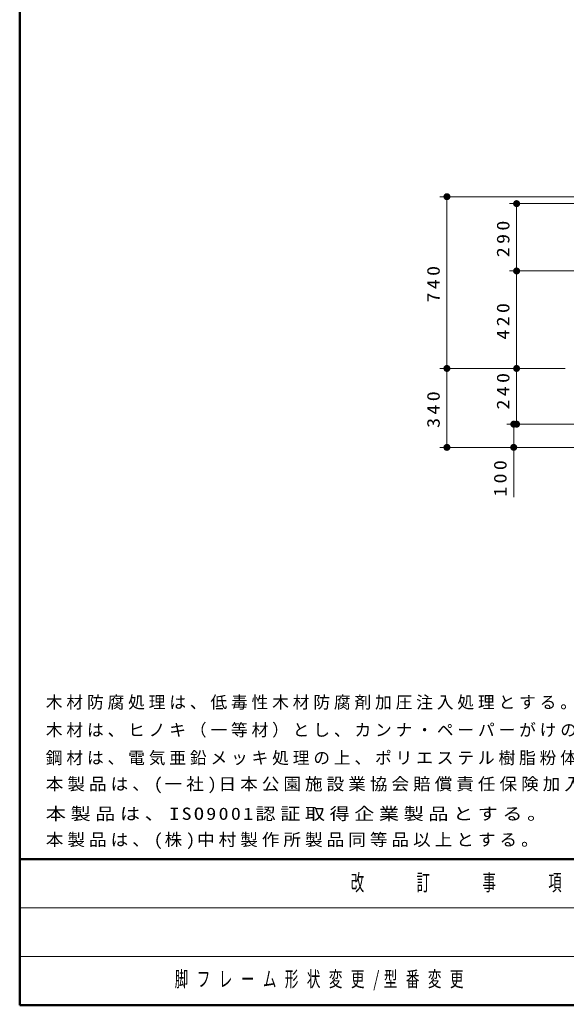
# Model space of a CAD drawing. Units: millimetres on the paper, scale 1:30. Extents: x -365 to 0, y 0 to 257.
# Drawn here: x -365 to -286.6, y 0 to 141.5 of the extents above; entities that cross this region are included whole.
import ezdxf

# ---------------------------------------------------------------- set-up
doc = ezdxf.new("R2010")
doc.units = ezdxf.units.MM
doc.layers.add('LY_1', color=7, linetype='Continuous', lineweight=25)
doc.layers.add('LY_3', color=7, linetype='Continuous', lineweight=13)
doc.styles.add('ＭＳ ゴシック', font='')
doc.styles.get('ＭＳ ゴシック').set_extended_font_data('MS Gothic')

# ---------------------------------------------------------------- blocks, each defined once
blk = doc.blocks.new('filled_dot')
at = {"color": 0, "linetype": 'Continuous', "lineweight": -2, "const_width": 1.25}
blk.add_lwpolyline([(-0.625, 0, 1), (0.625, 0, 1)], format="xyb", close=True, dxfattribs=at)

msp = doc.modelspace()

# ---------------------------------------------------------------- linework, layer by layer
at = {"layer": 'LY_1', "lineweight": 13}
for p, q in [((-284.033, 116.113), (-304.7, 116.113)), ((-303.7, 91.446), (-303.7, 116.113)), ((-284.533, 115.113), (-294.7, 115.113)), ((-293.7, 105.446), (-293.7, 115.113)), ((-284.033, 105.446), (-294.7, 105.446)), ((-293.7, 91.446), (-293.7, 105.446)), ((-291.366, 91.446), (-304.7, 91.446)), ((-303.7, 80.113), (-303.7, 91.446)), ((-286.722, 91.446), (-294.7, 91.446)), ((-286.722, 91.446), (-294.7, 91.446)), ((-293.7, 83.446), (-293.7, 91.446)), ((-277.613, 83.446), (-295.11, 83.446)), ((-277.613, 83.446), (-294.7, 83.446)), ((-294.11, 72.969), (-294.11, 83.446)), ((-291.366, 80.113), (-304.7, 80.113)), ((-277.613, 80.113), (-295.11, 80.113))]:
    msp.add_line(p, q, dxfattribs=at)
at = {"layer": 'LY_3', "lineweight": 50}
for p, q in [((-365, 257), (-365, 0)), ((-365, 21), (0, 21)), ((-365, 0), (0, 0))]:
    msp.add_line(p, q, dxfattribs=at)
at = {"layer": 'LY_3'}
for p, q in [((-365, 14), (-238.5, 14)), ((-365, 7), (-238.5, 7))]:
    msp.add_line(p, q, dxfattribs=at)

# ---------------------------------------------------------------- block references
at = {"layer": 'LY_1', "lineweight": 13, "xscale": 0.4, "yscale": 0.4}
for p, rotation in [((-303.7, 116.113), 270), ((-293.7, 115.113), 270), ((-293.7, 105.446), 90), ((-293.7, 105.446), 270), ((-303.7, 91.446), 270), ((-303.7, 91.446), 90), ((-293.7, 91.446), 90), ((-293.7, 91.446), 270), ((-294.11, 83.446), 270), ((-293.7, 83.446), 90), ((-303.7, 80.113), 90), ((-294.11, 80.113), 90)]:
    msp.add_blockref('filled_dot', p, dxfattribs=dict(at, rotation=rotation))

# ---------------------------------------------------------------- texts
at = {"layer": 'LY_1', "char_height": 1.833, "attachment_point": 8, "rotation": 90, "style": 'ＭＳ ゴシック'}
for s, insert in [('\\T1.33;\\W1.15;290', (-294.7, 110.279)), ('\\T1.33;\\W1.15;740', (-304.7, 103.779)), ('\\T1.33;\\W1.15;420', (-294.7, 98.446)), ('\\T1.33;\\W1.15;240', (-294.7, 88.407)), ('\\T1.33;\\W1.15;340', (-304.7, 85.779)), ('\\T1.33;\\W1.15;100', (-295.11, 75.886))]:
    msp.add_mtext(s, dxfattribs=dict(at, insert=insert))
at = {"layer": 'LY_1', "style": 'ＭＳ ゴシック'}
for s, insert, char_height, attachment_point in [('\\T1.23;木材防腐処理は、低毒性木材防腐剤加圧注入処理とする。', (-361.255, 42.432), 1.76, 7), ('\\T1.23;木材は、ヒノキ（一等材）とし、カンナ・ペーパーがけの上、木材保護着色塗料（メイプル）塗装仕上げとする。', (-361.255, 38.432), 1.76, 7), ('\\T1.23;鋼材は、電気亜鉛メッキ処理の上、ポリエステル樹脂粉体塗装（ダークグレー）仕上げとする。', (-361.255, 34.432), 1.76, 7), ('\\T1.23;\\W1.05;本製品は、(一社)日本公園施設業協会賠償責任保険加入製品とする。', (-361.255, 30.432), 1.76, 7), ('\\T1.23;\\W1.2;本製品は、ISO9001認証取得企業製品とする。', (-361.255, 26.432), 1.76, 7), ('\\T1.23;\\W1.05;本製品は、(株)中村製作所製品同等品以上とする。', (-361.255, 22.432), 1.76, 7), ('\\T1.62;\\W0.65;脚フレーム形状変更/型番変更', (-342.75, 3.5), 2.199, 4)]:
    msp.add_mtext(s, dxfattribs=dict(at, insert=insert, char_height=char_height, attachment_point=attachment_point))
at = {"layer": 'LY_3', "color": 4, "insert": (-301.75, 17.5), "char_height": 2.346, "attachment_point": 5, "style": 'ＭＳ ゴシック'}
msp.add_mtext('\\T1.64;\\W0.6;改\u3000\u3000訂\u3000\u3000事\u3000\u3000項', dxfattribs=at)

doc.saveas('drawing.dxf')
